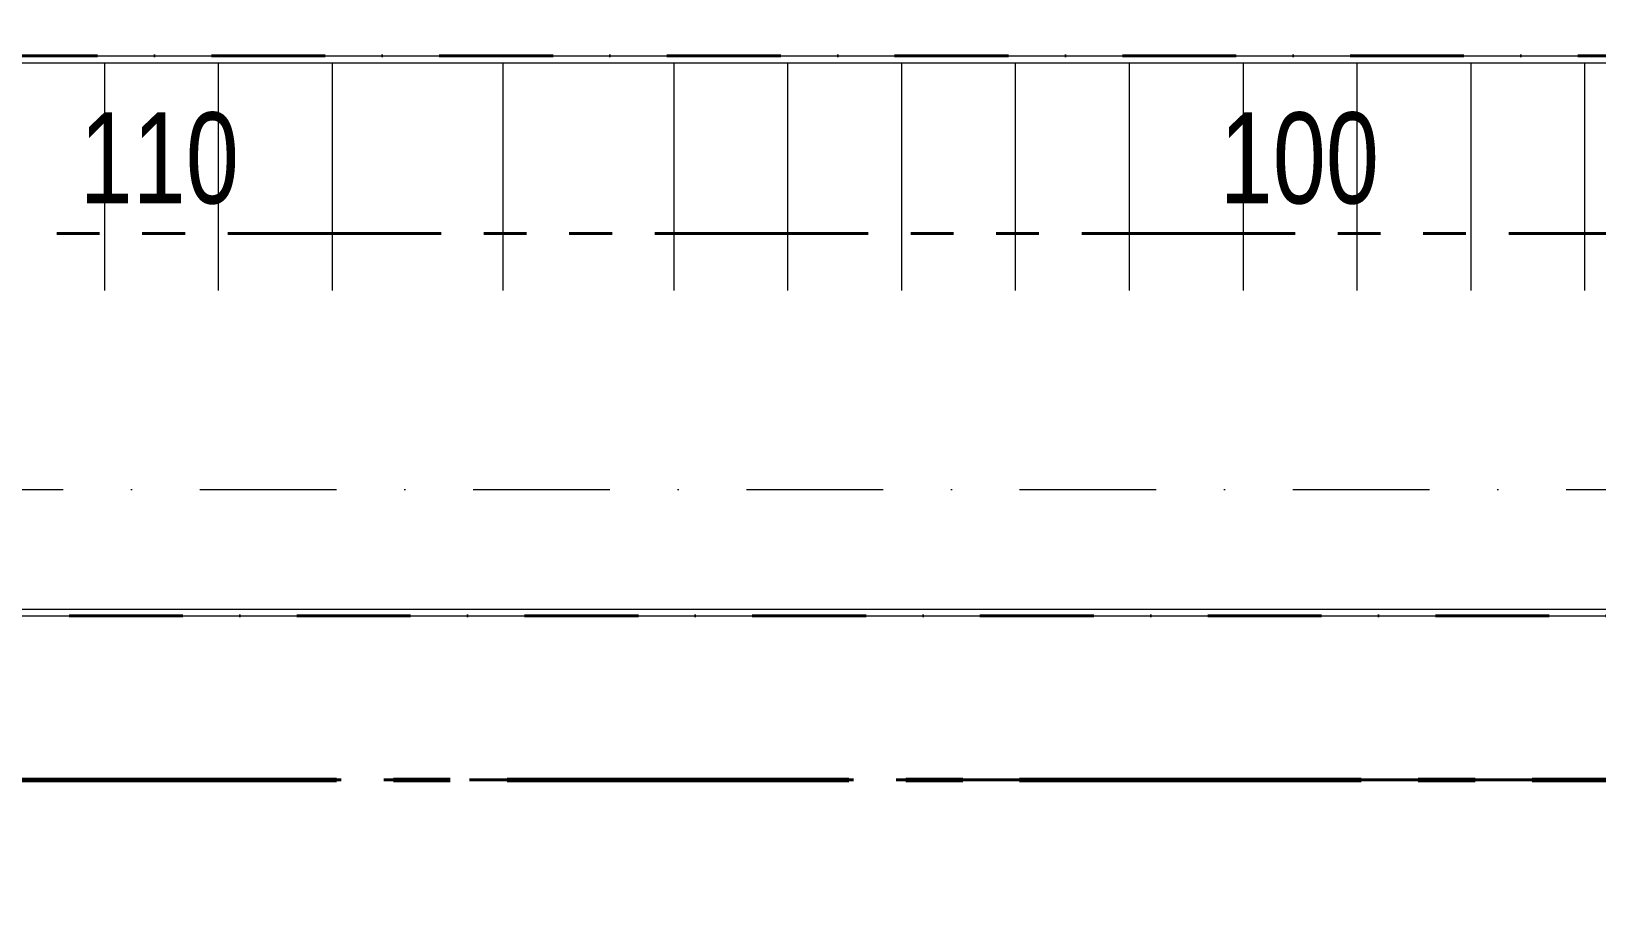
# Model space of a CAD drawing. Header units: inches. Extents: x 5542223 to 12533222, y 497239 to 5189502.
# Drawn here: x 6456017 to 6490387, y 1917904 to 1937399 of the extents above; entities that cross this region are included whole.
import ezdxf

# ---------------------------------------------------------------- set-up
doc = ezdxf.new("R2010")
doc.units = ezdxf.units.IN
doc.header["$MEASUREMENT"] = 0
for name, pattern in [('CENTER2', [1.125, 0.75, -0.125, 0.125, -0.125]), ('DASHDOT', [1, 0.5, -0.25, 0, -0.25]), ('PHANTOM2', [1.25, 0.625, -0.125, 0.125, -0.125, 0.125, -0.125])]:
    doc.linetypes.add(name, pattern=pattern)
doc.layers.get('0').update_dxf_attribs({"color": 1})
for name, color, linetype, lineweight in [('Area_parking', 7, 'DASHDOT', 40), ('new site profile', 7, 'CENTER2', 60), ('PARKING NO TXT', 7, 'Continuous', 9), ('Road', 7, 'Continuous', 15), ('Road_center', 7, 'DASHDOT', 13), ('Road_CStone', 8, 'Continuous', 15), ('ROW', 7, 'PHANTOM2', 40), ('S_Parkingbays', 7, 'Continuous', 13)]:
    doc.layers.add(name, color=color, linetype=linetype, lineweight=lineweight)
doc.styles.add('Parking_txt', font='arial.ttf', dxfattribs={"width": 0.75})

msp = doc.modelspace()

# ---------------------------------------------------------------- linework, layer by layer
msp.add_circle((6864263.374, 1819279.277), 1322040.52)
at = {"layer": 'Area_parking', "ltscale": 5000}
msp.add_lwpolyline([(6539347.133, 1924557.199), (6444972.133, 1924557.199), (6444972.133, 1936857.199), (6539347.133, 1936857.199)], dxfattribs=at)
at = {"layer": 'new site profile', "ltscale": 10000}
msp.add_lwpolyline([(6761787.132, 2262957.199), (6513967.133, 2074507.199), (6410217.133, 1970957.199), (6410217.133, 1920957.199), (6513967.133, 1920957.199), (6761787.133, 1920957.199)], dxfattribs=at)
at = {"layer": 'Road', "ltscale": 6000}
for p, q in [((6445122.133, 1936707.199), (6540122.133, 1936707.199)), ((6441717.133, 1924707.199), (6542497.133, 1924707.199))]:
    msp.add_line(p, q, dxfattribs=at)
at = {"layer": 'Road_center', "ltscale": 6000}
msp.add_line((6441717.133, 1927332.199), (7210947.129, 1927332.199), dxfattribs=at)
at = {"layer": 'Road_CStone', "ltscale": 6000}
for p, q in [((6444972.133, 1936857.199), (6540272.133, 1936857.199)), ((6441717.133, 1924557.199), (6542487.794, 1924557.199))]:
    msp.add_line(p, q, dxfattribs=at)
at = {"layer": 'ROW', "ltscale": 7500}
for p, q in [((6727517.133, 1932957.199), (6441717.133, 1932957.199)), ((7210947.133, 1920957.199), (6441717.133, 1920957.199))]:
    msp.add_line(p, q, dxfattribs=at)
at = {"layer": 'S_Parkingbays', "ltscale": 6000}
for p, q in [((6457622.133, 1936707.199), (6457622.133, 1931707.199)), ((6460122.133, 1936707.199), (6460122.133, 1931707.199)), ((6462622.133, 1936707.199), (6462622.133, 1931707.199)), ((6466372.133, 1936707.199), (6466372.133, 1931707.199)), ((6470122.133, 1936707.199), (6470122.133, 1931707.199)), ((6472622.133, 1936707.199), (6472622.133, 1931707.199)), ((6475122.133, 1936707.199), (6475122.133, 1931707.199)), ((6477622.133, 1936707.199), (6477622.133, 1931707.199)), ((6480122.133, 1936707.199), (6480122.133, 1931707.199)), ((6482622.133, 1936707.199), (6482622.133, 1931707.199)), ((6485122.133, 1936707.199), (6485122.133, 1931707.199)), ((6487622.133, 1936707.199), (6487622.133, 1931707.199)), ((6490122.133, 1936707.199), (6490122.133, 1931707.199))]:
    msp.add_line(p, q, dxfattribs=at)

# ---------------------------------------------------------------- texts
at = {"layer": 'PARKING NO TXT', "style": 'Parking_txt', "width": 0.75}
for s, p in [('110', (6457079.129, 1933617.172, 0)), ('100', (6482110.229, 1933617.172, 0))]:
    msp.add_text(s, height=2000, dxfattribs=at).set_placement(p)

doc.saveas('drawing.dxf')
